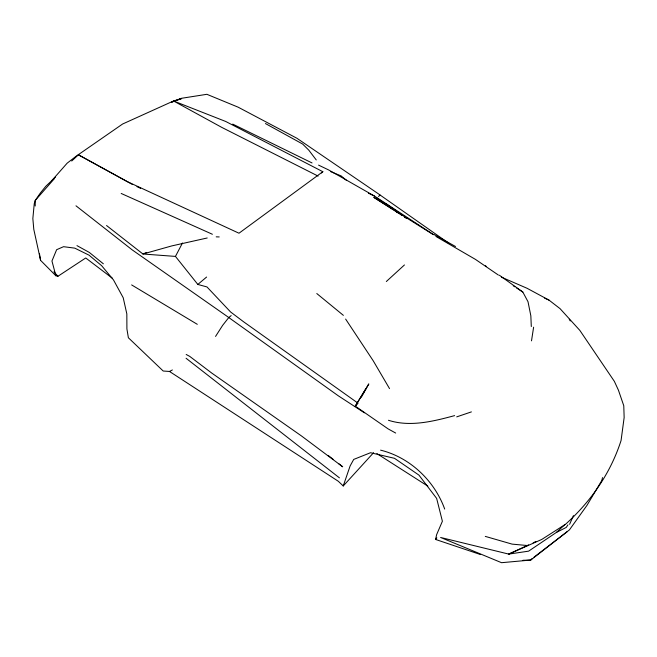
<?xml version="1.0" encoding="UTF-8"?>
<svg xmlns="http://www.w3.org/2000/svg" width="657" height="657" viewBox="0 0 657 657"><rect width="100%" height="100%" fill="white"/><g stroke="black" fill="none" stroke-linecap="round" stroke-linejoin="round"><path stroke-width="0.99" d="M35.215 206.002L35.24 200.442L40.389 192.969L45.711 186.391L55.533 177.012M112.528 278.363L85.739 257.971L57.964 276.252L55.87 275.759L40.578 260.353L33.794 229.367L32.85 218.576L34.246 203.703L35.24 200.442L54.564 178.458M531.505 340.852L533.615 327.186M480.292 554.475L435.583 539.454L436.626 534.667L442.391 521.239L436.642 498.4L418.936 475.11L394.479 458.307L370.523 452.722L353.721 459.415L350.14 465.895L343.241 485.966L338.298 481.261L169.49 371.46L163.199 371.016L128.378 337.755L126.908 328.919L126.834 313.915L123.212 297.744L113.48 279.915L101.638 265.691L89.04 255.162L74.758 248.141L63.565 246.687L56.633 249.701L51.952 261.01L55.87 275.759M602.535 477.606L601.763 480.554L586.964 505.381L569.422 529.887L530.815 560.043L522.939 560.29M569.594 524.311L573.446 515.622M358.114 403.25L243.558 321.758L230.591 311.968L206.971 286.937L197.831 284.44L175.46 256.411L182.482 242.983M361.375 397.173L368.823 383.902L355.289 406.141L388.131 428.89L395.678 433.045M366.031 388.484L355.289 406.141L357.408 403.973M215.553 336.425L222.666 325.322L228.767 317.553L231.174 315.606M567.944 524.861L566.268 527.407L556.397 532.425L528.606 551.157L508.748 554.097L440.609 537.467L501.562 562.696L530.815 560.043M435.583 539.454L436.839 537.837M52.059 180.33L67.154 163.174L76.311 156.087L122.613 124.009L173.547 100.973L181.628 98.566L171.42 102.246L181.422 98.304L206.881 94.304L238.13 107.173L296.907 138.257L377.857 193.454L449.248 243.566M343.241 485.966L373.587 452.689M321.487 172.963L322.842 171.707L225.696 121.463L173.547 100.973L221.672 127.335L318.103 176.092M71.72 161.006L78.421 154.814L127.606 181.775L238.992 233.219L322.842 171.707M556.397 532.425L564.979 524.524M386.332 281.516L404.449 264.952M197.831 284.44L206.594 277.049M378.506 196.459L380.173 195.104M197.297 324.32L131.63 284.916M530.79 559.641L532.416 558.393M534.042 557.144L567.393 531.529M169.49 371.46L172.38 369.957M528.639 544.883L508.748 554.097L541.729 539.463L565.57 524.22A340.852 243.69 13.6 0 0 621.07 440.486L624.15 417.532L623.772 405.747L618.426 390.151L614.344 381.323L579.844 330.397L560.035 308.634L549.014 300.118L527.054 288.275L501.431 277.172M533.164 542.781L535.874 541.524M146.7 252.428L142.939 254.004L106.541 225.515M456.714 416.875L471.406 411.89M454.636 415.618C433.316 421.342 410.157 427.255 388.459 420.275M207.218 237.982L171.805 245.907L142.939 254.004L175.46 256.411M216.21 236.84L219.208 236.939M527.973 545.581L512.082 544.119L485.293 536.391M380.584 450.152C409.96 457.346 434.564 480.825 444.69 509.076M330.594 171.6L340.999 175.871L341.098 176.487M544.604 298.155L549.014 300.118M121.192 193.462L212.4 234.27M368.396 193.183L374.556 196.115L433.727 234.738M132.443 184.469L78.421 154.814M136.96 186.629L140.582 188.345M318.555 165.112L328.615 169.925L374.556 196.115M232.742 124.107L312.05 162.952M186.177 354.468L189.692 356.357L211.685 373.02L301.53 435.993L342.691 466.798L338.675 463.645M265.42 123.549L302.631 144.039L308.757 150.108L316.247 159.947M76.968 245.628L89.319 252.436L103.363 263.818M433.743 234.385L455.539 246.506M435.936 236.454L475.446 259.392L498.425 275.086M432.667 234.245L373.8 197.371L393.28 209.813M394.972 210.897L398.356 213.057M400.056 214.141L401.747 215.225M404.285 216.843L406.831 218.469L404.359 216.761M376.872 453.585L427.863 486.164M364.397 412.81L338.347 395.843L226.065 315.606L132.279 249.939L75.982 205.813M513.248 285.77L514.842 286.813M516.443 287.865L522.824 292.045L528.014 301.735L530.84 315.812L531.299 326.554M346.313 180.215L341.459 176.199M401.862 215.077L376.132 197.667L398.618 213.106M386.308 204.015L396.327 211.053M397.994 212.227L399.661 213.394M499.361 275.217L522.824 292.045M186.071 358.27L339.423 477.844M328.221 455.449L333.042 459.235M316.789 293.539L343.381 315.36M53.907 271.817L57.964 276.252M345.631 319.072L373.192 360.75L389.527 388.607M569.241 319.245L570.26 320.928M485.63 265.625L486.065 266.561M39.436 253.512L40.578 260.353"/></g></svg>
